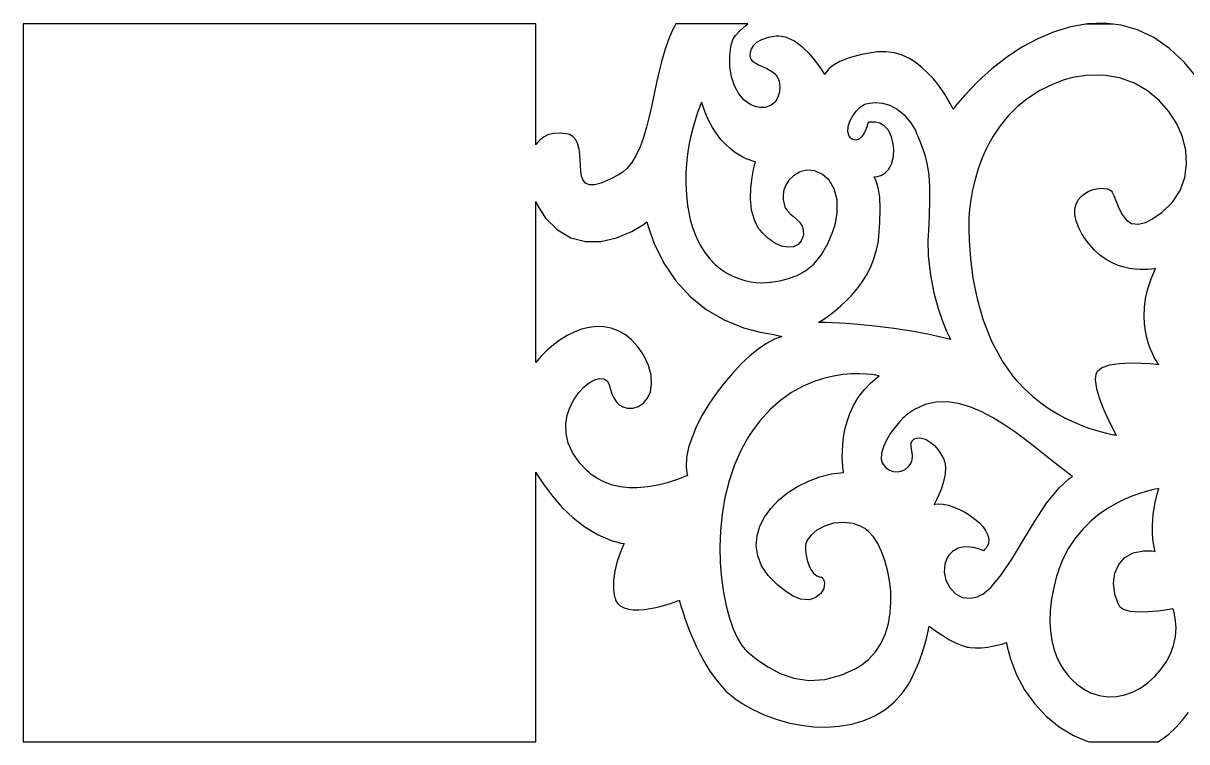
# Model space of a CAD drawing. Extents: x 0 to 750, y 0 to 1216.
# Drawn here: x 0 to 425.6, y 952.9 to 1215.7 of the extents above; entities that cross this region are included whole.
import ezdxf

# ---------------------------------------------------------------- set-up
doc = ezdxf.new("R2010")
doc.units = 0
doc.layers.get('0').update_dxf_attribs({"linetype": 'CONTINUOUS'})

msp = doc.modelspace()

# ---------------------------------------------------------------- linework, layer by layer
at = {"color": 250}
for p, q in [((0.55673, 1215.44), (0.01929, 1215.44)), ((0.01929, 1215.44), (0.01929, 1215.44)), ((0.01929, 1215.44), (0.01929, 1215.44)), ((0.01929, 1215.44), (0.01929, 1214.69)), ((0.01929, 1214.69), (0.01929, 1212.5)), ((2.12494, 1215.44), (0.55673, 1215.44)), ((4.65363, 1215.44), (2.12494, 1215.44)), ((8.0753, 1215.44), (4.65363, 1215.44)), ((12.321, 1215.44), (8.0753, 1215.44)), ((17.322, 1215.44), (12.321, 1215.44)), ((23.0091, 1215.44), (17.322, 1215.44)), ((29.315, 1215.44), (23.0091, 1215.44)), ((36.1707, 1215.44), (29.315, 1215.44)), ((43.506, 1215.44), (36.1707, 1215.44)), ((51.2533, 1215.44), (43.506, 1215.44)), ((59.3453, 1215.44), (51.2533, 1215.44)), ((67.7101, 1215.44), (59.3453, 1215.44)), ((76.2825, 1215.44), (67.7101, 1215.44)), ((84.9905, 1215.44), (76.2825, 1215.44)), ((93.7687, 1215.44), (84.9905, 1215.44)), ((102.547, 1215.44), (93.7687, 1215.44)), ((111.254, 1215.44), (102.547, 1215.44)), ((119.827, 1215.44), (111.254, 1215.44)), ((128.192, 1215.44), (119.827, 1215.44)), ((136.284, 1215.44), (128.192, 1215.44)), ((144.031, 1215.44), (136.284, 1215.44)), ((151.366, 1215.44), (144.031, 1215.44)), ((158.222, 1215.44), (151.366, 1215.44)), ((164.528, 1215.44), (158.222, 1215.44)), ((170.215, 1215.44), (164.528, 1215.44)), ((175.216, 1215.44), (170.215, 1215.44)), ((179.462, 1215.44), (175.216, 1215.44)), ((182.884, 1215.44), (179.462, 1215.44)), ((185.412, 1215.44), (182.884, 1215.44)), ((186.98, 1215.44), (185.412, 1215.44)), ((187.519, 1215.44), (186.98, 1215.44)), ((187.519, 1214.95), (187.519, 1215.44)), ((187.519, 1215.44), (187.519, 1215.44)), ((187.519, 1215.44), (187.519, 1215.44)), ((187.519, 1213.54), (187.519, 1214.95)), ((187.519, 1211.37), (187.519, 1213.54)), ((238.338, 1214.77), (237.22, 1212.64)), ((238.771, 1215.44), (238.338, 1214.77)), ((239.9, 1215.44), (238.771, 1215.44)), ((238.771, 1215.44), (238.771, 1215.44)), ((242.877, 1215.44), (239.9, 1215.44)), ((247.084, 1215.44), (242.877, 1215.44)), ((251.908, 1215.44), (247.084, 1215.44)), ((256.731, 1215.44), (251.908, 1215.44)), ((260.938, 1215.44), (256.731, 1215.44)), ((260.578, 1211.27), (262.307, 1213.08)), ((263.915, 1215.44), (260.938, 1215.44)), ((262.307, 1213.08), (264.348, 1214.87)), ((265.045, 1215.44), (263.915, 1215.44)), ((264.348, 1214.87), (265.045, 1215.44)), ((265.045, 1215.44), (265.045, 1215.44)), ((383.166, 1214.44), (377.077, 1212.61)), ((389.315, 1215.5), (383.166, 1214.44)), ((388.86, 1215.44), (388.86, 1215.44)), ((388.86, 1215.44), (389.28, 1215.44)), ((389.28, 1215.44), (390.387, 1215.44)), ((395.478, 1215.7), (389.315, 1215.5)), ((390.387, 1215.44), (391.954, 1215.44)), ((391.954, 1215.44), (393.746, 1215.44)), ((393.746, 1215.44), (395.541, 1215.44)), ((401.599, 1214.97), (395.478, 1215.7)), ((395.541, 1215.44), (397.108, 1215.44)), ((397.108, 1215.44), (398.216, 1215.44)), ((398.216, 1215.44), (398.635, 1215.44)), ((398.635, 1215.44), (398.635, 1215.44)), ((407.642, 1213.25), (401.599, 1214.97)), ((413.551, 1210.44), (407.642, 1213.25)), ((0.01929, 1212.5), (0.01929, 1208.96)), ((0.01929, 1208.96), (0.01929, 1204.16)), ((187.519, 1208.54), (187.519, 1211.37)), ((235.861, 1209.45), (234.662, 1205.92)), ((237.22, 1212.64), (235.861, 1209.45)), ((259.165, 1208.57), (259.589, 1209.74)), ((259.589, 1209.74), (260.578, 1211.27)), ((270.061, 1209.65), (268.27, 1208.63)), ((272.457, 1210.44), (270.061, 1209.65)), ((274.749, 1210.87), (272.457, 1210.44)), ((275.521, 1210.94), (274.749, 1210.87)), ((276.349, 1211.02), (275.521, 1210.94)), ((278.9, 1210.59), (276.349, 1211.02)), ((282.138, 1209.12), (278.9, 1210.59)), ((285.14, 1206.88), (282.138, 1209.12)), ((371.094, 1210.07), (365.266, 1206.91)), ((377.077, 1212.61), (371.094, 1210.07)), ((419.276, 1206.49), (413.551, 1210.44)), ((187.519, 1205.2), (187.519, 1208.54)), ((187.519, 1201.47), (187.519, 1205.2)), ((234.662, 1205.92), (233.59, 1202.13)), ((258.484, 1203.95), (258.858, 1207.13)), ((258.858, 1207.13), (259.079, 1208.17)), ((259.079, 1208.17), (259.165, 1208.57)), ((265.859, 1204.98), (265.829, 1203.81)), ((266.233, 1206.21), (265.859, 1204.98)), ((267.014, 1207.46), (266.233, 1206.21)), ((268.27, 1208.63), (267.014, 1207.46)), ((287.81, 1204.25), (285.14, 1206.88)), ((311.008, 1205.07), (306.645, 1204.32)), ((312.471, 1205.23), (311.008, 1205.07)), ((313.259, 1205.31), (312.471, 1205.23)), ((315.652, 1205.31), (313.259, 1205.31)), ((318.66, 1204.87), (315.652, 1205.31)), ((321.492, 1204), (318.66, 1204.87)), ((365.266, 1206.91), (359.643, 1203.19)), ((424.776, 1201.31), (419.276, 1206.49)), ((0.01929, 1204.16), (0.01929, 1198.22)), ((187.519, 1197.48), (187.519, 1201.47)), ((233.59, 1202.13), (232.611, 1198.15)), ((258.499, 1199.92), (258.484, 1203.95)), ((265.829, 1203.81), (265.982, 1203.04)), ((265.982, 1203.04), (266.078, 1202.8)), ((266.078, 1202.8), (266.171, 1202.57)), ((266.171, 1202.57), (266.685, 1201.96)), ((266.685, 1201.96), (267.696, 1201.24)), ((267.696, 1201.24), (268.997, 1200.56)), ((268.997, 1200.56), (270.473, 1199.88)), ((290.052, 1201.58), (287.81, 1204.25)), ((291.772, 1199.23), (290.052, 1201.58)), ((296.335, 1200.35), (294.747, 1199.04)), ((298.739, 1201.76), (296.335, 1200.35)), ((302.121, 1203.12), (298.739, 1201.76)), ((306.645, 1204.32), (302.121, 1203.12)), ((324.144, 1202.76), (321.492, 1204)), ((326.607, 1201.21), (324.144, 1202.76)), ((328.881, 1199.43), (326.607, 1201.21)), ((359.643, 1203.19), (354.274, 1198.99)), ((428.801, 1196.53), (424.776, 1201.31)), ((0.01929, 1198.22), (0.01929, 1191.22)), ((187.519, 1193.36), (187.519, 1197.48)), ((232.611, 1198.15), (231.695, 1194.04)), ((259.078, 1196.17), (258.499, 1199.92)), ((260.178, 1192.8), (259.078, 1196.17)), ((270.473, 1199.88), (272.011, 1199.14)), ((272.011, 1199.14), (273.495, 1198.29)), ((273.495, 1198.29), (274.811, 1197.28)), ((274.811, 1197.28), (275.634, 1196.39)), ((275.634, 1196.39), (275.846, 1196.05)), ((275.846, 1196.05), (276.069, 1195.69)), ((292.874, 1197.55), (291.772, 1199.23)), ((293.263, 1196.91), (292.874, 1197.55)), ((293.373, 1197.19), (293.263, 1196.91)), ((293.263, 1196.91), (293.263, 1196.91)), ((293.263, 1196.91), (293.263, 1196.91)), ((293.814, 1197.95), (293.373, 1197.19)), ((294.747, 1199.04), (293.814, 1197.95)), ((330.961, 1197.49), (328.881, 1199.43)), ((332.84, 1195.46), (330.961, 1197.49)), ((354.274, 1198.99), (349.2, 1194.39)), ((388.828, 1196.66), (383.773, 1195.82)), ((395.146, 1196.74), (388.828, 1196.66)), ((401.034, 1195.73), (395.146, 1196.74)), ((187.519, 1189.24), (187.519, 1193.36)), ((231.695, 1194.04), (230.808, 1189.87)), ((261.749, 1189.9), (260.178, 1192.8)), ((276.069, 1195.69), (276.513, 1194.47)), ((276.513, 1194.47), (276.789, 1192.58)), ((276.789, 1192.58), (276.649, 1190.58)), ((334.514, 1193.41), (332.84, 1195.46)), ((335.981, 1191.4), (334.514, 1193.41)), ((349.2, 1194.39), (344.475, 1189.45)), ((376.745, 1193.48), (371.891, 1191.13)), ((380.774, 1194.96), (376.745, 1193.48)), ((382.143, 1195.35), (380.774, 1194.96)), ((383.773, 1195.82), (382.143, 1195.35)), ((406.439, 1193.77), (401.034, 1195.73)), ((411.293, 1190.97), (406.439, 1193.77)), ((0.01929, 1191.22), (0.01929, 1183.26)), ((187.519, 1185.25), (187.519, 1189.24)), ((230.808, 1189.87), (229.916, 1185.71)), ((263.748, 1187.56), (261.749, 1189.9)), ((266.128, 1185.89), (263.748, 1187.56)), ((276.069, 1188.62), (275.023, 1186.9)), ((276.649, 1190.58), (276.069, 1188.62)), ((337.235, 1189.51), (335.981, 1191.4)), ((338.27, 1187.81), (337.235, 1189.51)), ((339.083, 1186.37), (338.27, 1187.81)), ((344.475, 1189.45), (341.182, 1185.6)), ((367.549, 1188.37), (363.696, 1185.26)), ((371.891, 1191.13), (367.549, 1188.37)), ((415.54, 1187.48), (411.293, 1190.97)), ((419.118, 1183.43), (415.54, 1187.48)), ((0.01929, 1183.26), (0.01929, 1174.43)), ((187.519, 1181.52), (187.519, 1185.25)), ((229.916, 1185.71), (228.989, 1181.62)), ((246.798, 1183.39), (246.169, 1181.54)), ((247.348, 1184.87), (246.798, 1183.39)), ((247.782, 1185.96), (247.348, 1184.87)), ((248.069, 1186.64), (247.782, 1185.96)), ((248.172, 1186.86), (248.069, 1186.64)), ((248.172, 1186.86), (248.172, 1186.86)), ((248.434, 1185.99), (248.172, 1186.86)), ((249.359, 1183.39), (248.434, 1185.99)), ((250.701, 1180.31), (249.359, 1183.39)), ((268.147, 1185.09), (266.128, 1185.89)), ((268.846, 1184.96), (268.147, 1185.09)), ((269.475, 1184.85), (268.846, 1184.96)), ((271.436, 1184.89), (269.475, 1184.85)), ((273.487, 1185.6), (271.436, 1184.89)), ((275.023, 1186.9), (273.487, 1185.6)), ((303.419, 1181.83), (304.704, 1183.61)), ((304.704, 1183.61), (306.179, 1185.05)), ((306.179, 1185.05), (307.332, 1185.83)), ((307.332, 1185.83), (307.752, 1186)), ((307.752, 1186), (308.187, 1186.18)), ((308.187, 1186.18), (309.578, 1186.52)), ((309.578, 1186.52), (311.803, 1186.71)), ((311.803, 1186.71), (314.307, 1186.48)), ((314.307, 1186.48), (316.968, 1185.72)), ((316.968, 1185.72), (319.669, 1184.33)), ((319.669, 1184.33), (322.287, 1182.22)), ((339.67, 1185.25), (339.083, 1186.37)), ((340.026, 1184.53), (339.67, 1185.25)), ((340.145, 1184.27), (340.026, 1184.53)), ((341.182, 1185.6), (340.145, 1184.27)), ((340.145, 1184.27), (340.145, 1184.27)), ((363.696, 1185.26), (360.306, 1181.86)), ((421.968, 1178.94), (419.118, 1183.43)), ((187.519, 1178.18), (187.519, 1181.52)), ((228.989, 1181.62), (227.99, 1177.69)), ((245.493, 1179.35), (244.807, 1176.86)), ((246.169, 1181.54), (245.493, 1179.35)), ((252.166, 1177.58), (250.701, 1180.31)), ((301.803, 1177.89), (302.42, 1179.87)), ((302.42, 1179.87), (303.419, 1181.83)), ((308.962, 1179.06), (308.688, 1178.15)), ((309.054, 1179.42), (308.962, 1179.06)), ((309.412, 1179.49), (309.054, 1179.42)), ((309.054, 1179.42), (309.054, 1179.42)), ((309.054, 1179.42), (309.054, 1179.42)), ((310.366, 1179.59), (309.412, 1179.49)), ((311.731, 1179.54), (310.366, 1179.59)), ((313.326, 1179.16), (311.731, 1179.54)), ((314.967, 1178.25), (313.326, 1179.16)), ((322.287, 1182.22), (324.703, 1179.29)), ((324.703, 1179.29), (326.361, 1176.44)), ((360.306, 1181.86), (357.35, 1178.22)), ((424.028, 1174.15), (421.968, 1178.94)), ((187.519, 1175.35), (187.519, 1178.18)), ((187.519, 1173.17), (187.519, 1175.35)), ((191.95, 1174.87), (190.315, 1174.03)), ((193.988, 1175.44), (191.95, 1174.87)), ((196.445, 1175.57), (193.988, 1175.44)), ((198.633, 1175.28), (196.445, 1175.57)), ((199.337, 1175.09), (198.633, 1175.28)), ((199.771, 1174.97), (199.337, 1175.09)), ((200.991, 1174.31), (199.771, 1174.97)), ((227.99, 1177.69), (226.89, 1173.96)), ((244.807, 1176.86), (244.143, 1174.09)), ((253.722, 1175.2), (252.166, 1177.58)), ((255.337, 1173.13), (253.722, 1175.2)), ((301.662, 1176.03), (301.803, 1177.89)), ((302.093, 1174.47), (301.662, 1176.03)), ((307.588, 1175.54), (306.764, 1174.28)), ((308.229, 1176.91), (307.588, 1175.54)), ((308.688, 1178.15), (308.229, 1176.91)), ((316.469, 1176.64), (314.967, 1178.25)), ((317.653, 1174.15), (316.469, 1176.64)), ((326.361, 1176.44), (326.797, 1175.43)), ((326.797, 1175.43), (327.237, 1174.42)), ((357.35, 1178.22), (354.806, 1174.4)), ((0.01929, 1174.43), (0.01929, 1164.83)), ((187.519, 1171.77), (187.519, 1173.17)), ((187.519, 1171.28), (187.519, 1171.77)), ((187.686, 1171.53), (187.519, 1171.28)), ((187.519, 1171.28), (187.519, 1171.28)), ((187.519, 1171.28), (187.519, 1171.28)), ((188.197, 1172.19), (187.686, 1171.53)), ((189.069, 1173.07), (188.197, 1172.19)), ((190.315, 1174.03), (189.069, 1173.07)), ((202.151, 1173.08), (200.991, 1174.31)), ((202.909, 1171.51), (202.151, 1173.08)), ((203.358, 1169.67), (202.909, 1171.51)), ((225.654, 1170.51), (224.251, 1167.42)), ((226.89, 1173.96), (225.654, 1170.51)), ((243.537, 1171.06), (243.021, 1167.8)), ((244.143, 1174.09), (243.537, 1171.06)), ((256.979, 1171.36), (255.337, 1173.13)), ((258.618, 1169.86), (256.979, 1171.36)), ((302.865, 1173.54), (302.093, 1174.47)), ((303.193, 1173.35), (302.865, 1173.54)), ((303.492, 1173.18), (303.193, 1173.35)), ((304.566, 1172.97), (303.492, 1173.18)), ((305.756, 1173.35), (304.566, 1172.97)), ((306.764, 1174.28), (305.756, 1173.35)), ((318.252, 1171.48), (317.653, 1174.15)), ((318.332, 1170.58), (318.252, 1171.48)), ((318.412, 1169.67), (318.332, 1170.58)), ((327.237, 1174.42), (328.475, 1171.35)), ((328.475, 1171.35), (329.748, 1167.62)), ((352.638, 1170.47), (350.828, 1166.48)), ((354.806, 1174.4), (352.638, 1170.47)), ((425.238, 1169.19), (424.028, 1174.15)), ((203.594, 1167.66), (203.358, 1169.67)), ((203.707, 1165.58), (203.594, 1167.66)), ((224.251, 1167.42), (222.648, 1164.73)), ((243.021, 1167.8), (242.632, 1164.34)), ((260.218, 1168.61), (258.618, 1169.86)), ((261.75, 1167.6), (260.218, 1168.61)), ((263.182, 1166.78), (261.75, 1167.6)), ((264.481, 1166.16), (263.182, 1166.78)), ((265.616, 1165.7), (264.481, 1166.16)), ((317.625, 1164.17), (318.305, 1166.92)), ((318.305, 1166.92), (318.412, 1169.67)), ((329.748, 1167.62), (330.655, 1163.98)), ((350.828, 1166.48), (349.345, 1162.49)), ((425.538, 1164.19), (425.238, 1169.19)), ((0.01929, 1164.83), (0.01929, 1154.56)), ((203.794, 1163.51), (203.707, 1165.58)), ((203.944, 1161.56), (203.794, 1163.51)), ((220.811, 1162.53), (219.276, 1161.22)), ((222.648, 1164.73), (220.811, 1162.53)), ((242.632, 1164.34), (242.404, 1160.7)), ((266.554, 1165.38), (265.616, 1165.7)), ((267.264, 1165.18), (266.554, 1165.38)), ((266.59, 1159.28), (267.164, 1162.28)), ((267.164, 1162.28), (267.659, 1164.3)), ((267.713, 1165.07), (267.264, 1165.18)), ((267.659, 1164.3), (267.87, 1165.04)), ((267.87, 1165.04), (267.713, 1165.07)), ((267.87, 1165.04), (267.87, 1165.04)), ((267.87, 1165.04), (267.87, 1165.04)), ((286.699, 1161.95), (284.606, 1161.53)), ((289.559, 1161.69), (286.699, 1161.95)), ((315.117, 1160.88), (316.495, 1162.2)), ((316.495, 1162.2), (317.625, 1164.17)), ((330.655, 1163.98), (331.232, 1160.19)), ((349.345, 1162.49), (348.164, 1158.56)), ((424.871, 1159.29), (425.538, 1164.19)), ((204.254, 1159.8), (203.944, 1161.56)), ((204.816, 1158.34), (204.254, 1159.8)), ((205.723, 1157.26), (204.816, 1158.34)), ((214.673, 1158.65), (211.45, 1157.26)), ((217.72, 1160.29), (214.673, 1158.65)), ((218.708, 1160.88), (217.72, 1160.29)), ((219.276, 1161.22), (218.708, 1160.88)), ((242.404, 1160.7), (242.369, 1156.92)), ((266.139, 1155.6), (266.59, 1159.28)), ((280.079, 1158.27), (278.945, 1156.54)), ((281.737, 1159.86), (280.079, 1158.27)), ((283.395, 1160.94), (281.737, 1159.86)), ((283.985, 1161.23), (283.395, 1160.94)), ((284.606, 1161.53), (283.985, 1161.23)), ((292.328, 1160.44), (289.559, 1161.69)), ((294.768, 1158.26), (292.328, 1160.44)), ((296.645, 1155.16), (294.768, 1158.26)), ((311.171, 1159.5), (311.518, 1159.52)), ((311.333, 1159.28), (311.171, 1159.5)), ((311.171, 1159.5), (311.171, 1159.5)), ((311.171, 1159.5), (311.171, 1159.5)), ((311.745, 1158.55), (311.333, 1159.28)), ((311.518, 1159.52), (312.426, 1159.67)), ((312.286, 1157.17), (311.745, 1158.55)), ((312.426, 1159.67), (313.694, 1160.08)), ((313.694, 1160.08), (315.117, 1160.88)), ((331.232, 1160.19), (331.521, 1155.97)), ((348.164, 1158.56), (347.258, 1154.75)), ((423.171, 1154.6), (424.871, 1159.29)), ((0.01929, 1154.56), (0.01929, 1143.72)), ((207.07, 1156.66), (205.723, 1157.26)), ((208.948, 1156.63), (207.07, 1156.66)), ((211.45, 1157.26), (208.948, 1156.63)), ((242.369, 1156.92), (242.564, 1153.01)), ((266.017, 1151.52), (266.139, 1155.6)), ((278.267, 1154.73), (277.977, 1152.93)), ((278.945, 1156.54), (278.267, 1154.73)), ((297.72, 1151.17), (296.645, 1155.16)), ((312.838, 1155.04), (312.286, 1157.17)), ((313.285, 1152), (312.838, 1155.04)), ((331.521, 1155.97), (331.559, 1151.07)), ((347.258, 1154.75), (346.599, 1151.11)), ((386.934, 1152.33), (388.186, 1153.37)), ((388.186, 1153.37), (389.587, 1154.18)), ((389.587, 1154.18), (391.065, 1154.77)), ((391.065, 1154.77), (392.568, 1155.15)), ((392.568, 1155.15), (394.021, 1155.34)), ((394.021, 1155.34), (395.362, 1155.33)), ((395.362, 1155.33), (396.533, 1155.16)), ((396.533, 1155.16), (397.468, 1154.81)), ((397.468, 1154.81), (397.976, 1154.45)), ((397.976, 1154.45), (398.096, 1154.3)), ((398.096, 1154.3), (398.367, 1153.95)), ((398.367, 1153.95), (398.963, 1152.73)), ((420.377, 1150.28), (423.171, 1154.6)), ((187.519, 1149.83), (187.519, 1150.49)), ((187.519, 1150.49), (187.519, 1150.49)), ((187.519, 1150.49), (188.247, 1148.91)), ((187.519, 1147.96), (187.519, 1149.83)), ((242.564, 1153.01), (243.021, 1149.01)), ((266.426, 1147.35), (266.017, 1151.52)), ((277.977, 1152.93), (278.01, 1151.19)), ((278.01, 1151.19), (278.298, 1149.6)), ((278.298, 1149.6), (278.628, 1148.57)), ((297.755, 1146.31), (297.72, 1151.17)), ((313.505, 1147.95), (313.285, 1152)), ((331.559, 1151.07), (331.381, 1145.23)), ((346.599, 1151.11), (346.16, 1147.7)), ((384.704, 1147.79), (385.131, 1149.56)), ((385.131, 1149.56), (385.897, 1151.07)), ((385.897, 1151.07), (386.934, 1152.33)), ((398.963, 1152.73), (399.814, 1150.57)), ((399.814, 1150.57), (400.766, 1148.14)), ((416.437, 1146.44), (420.377, 1150.28)), ((187.519, 1145.05), (187.519, 1147.96)), ((187.519, 1141.29), (187.519, 1145.05)), ((188.247, 1148.91), (191.106, 1144.47)), ((243.021, 1149.01), (243.552, 1145.95)), ((243.552, 1145.95), (243.778, 1144.94)), ((243.778, 1144.94), (243.996, 1143.97)), ((267.572, 1143.39), (266.426, 1147.35)), ((278.628, 1148.57), (278.776, 1148.24)), ((278.776, 1148.24), (278.914, 1147.93)), ((278.914, 1147.93), (279.516, 1147.08)), ((279.516, 1147.08), (280.548, 1146.03)), ((280.548, 1146.03), (281.737, 1145.02)), ((281.737, 1145.02), (282.947, 1143.97)), ((296.96, 1142), (297.755, 1146.31)), ((313.382, 1142.75), (313.505, 1147.95)), ((331.381, 1145.23), (331.126, 1139.95)), ((346.16, 1147.7), (345.918, 1144.59)), ((384.683, 1145.77), (384.704, 1147.79)), ((385.127, 1143.47), (384.683, 1145.77)), ((400.766, 1148.14), (401.941, 1145.77)), ((401.941, 1145.77), (403.461, 1143.77)), ((412.637, 1143.89), (416.437, 1146.44)), ((0.01929, 1143.72), (0.01929, 1132.39)), ((187.519, 1136.83), (187.519, 1141.29)), ((191.106, 1144.47), (195.431, 1140.1)), ((222.668, 1139.57), (226.853, 1142.08)), ((226.853, 1142.08), (228.151, 1143.04)), ((228.151, 1143.04), (228.676, 1141.03)), ((228.676, 1141.03), (230.793, 1135.13)), ((243.996, 1143.97), (244.825, 1141.07)), ((244.825, 1141.07), (246.119, 1137.6)), ((269.016, 1140.69), (267.572, 1143.39)), ((269.66, 1139.92), (269.016, 1140.69)), ((282.947, 1143.97), (284.041, 1142.82)), ((284.041, 1142.82), (284.887, 1141.49)), ((284.887, 1141.49), (285.347, 1139.91)), ((296.073, 1139.22), (296.519, 1140.62)), ((296.519, 1140.62), (296.96, 1142)), ((312.99, 1137.9), (313.382, 1142.75)), ((345.918, 1144.59), (345.844, 1142.52)), ((345.844, 1142.52), (345.844, 1141.83)), ((345.844, 1141.83), (345.844, 1140.41)), ((386.105, 1140.89), (385.127, 1143.47)), ((387.244, 1138.71), (386.105, 1140.89)), ((403.461, 1143.77), (405.444, 1142.46)), ((405.444, 1142.46), (408.012, 1142.17)), ((408.012, 1142.17), (410.52, 1142.84)), ((410.52, 1142.84), (411.282, 1143.21)), ((411.282, 1143.21), (412.637, 1143.89)), ((187.519, 1131.85), (187.519, 1136.83)), ((195.431, 1140.1), (200.337, 1137.28)), ((200.337, 1137.28), (205.668, 1135.92)), ((211.271, 1135.91), (216.989, 1137.17)), ((216.989, 1137.17), (222.668, 1139.57)), ((246.119, 1137.6), (247.628, 1134.53)), ((270.265, 1139.2), (269.66, 1139.92)), ((272.3, 1137.22), (270.265, 1139.2)), ((274.917, 1135.33), (272.3, 1137.22)), ((285.203, 1137.54), (284.621, 1136.17)), ((285.287, 1138.02), (285.203, 1137.54)), ((285.368, 1138.48), (285.287, 1138.02)), ((285.347, 1139.91), (285.368, 1138.48)), ((294.378, 1135.15), (296.073, 1139.22)), ((312.798, 1136.28), (312.99, 1137.9)), ((331.03, 1138.19), (330.925, 1136.31)), ((331.126, 1139.95), (331.03, 1138.19)), ((345.844, 1140.41), (345.977, 1136.17)), ((387.678, 1138.02), (387.244, 1138.71)), ((388.13, 1137.3), (387.678, 1138.02)), ((389.64, 1135.23), (388.13, 1137.3)), ((0.01929, 1132.39), (0.01929, 1120.68)), ((205.668, 1135.92), (211.271, 1135.91)), ((230.793, 1135.13), (234.359, 1127.92)), ((247.628, 1134.53), (249.324, 1131.83)), ((277.423, 1134.2), (274.917, 1135.33)), ((279.732, 1133.77), (277.423, 1134.2)), ((281.759, 1133.99), (279.732, 1133.77)), ((283.417, 1134.8), (281.759, 1133.99)), ((284.621, 1136.17), (283.417, 1134.8)), ((291.903, 1130.86), (294.378, 1135.15)), ((311.205, 1129.52), (312.177, 1132.81)), ((312.177, 1132.81), (312.693, 1135.41)), ((312.693, 1135.41), (312.798, 1136.28)), ((330.925, 1136.31), (331.052, 1130.64)), ((345.977, 1136.17), (346.458, 1129.64)), ((391.717, 1132.88), (389.64, 1135.23)), ((393.876, 1130.93), (391.717, 1132.88)), ((187.519, 1126.53), (187.519, 1131.85)), ((234.359, 1127.92), (238.773, 1121.47)), ((249.324, 1131.83), (251.178, 1129.49)), ((251.178, 1129.49), (253.159, 1127.47)), ((289.156, 1127.58), (291.903, 1130.86)), ((309.939, 1126.44), (311.205, 1129.52)), ((331.052, 1130.64), (331.819, 1123.54)), ((346.458, 1129.64), (347.405, 1122.46)), ((396.081, 1129.35), (393.876, 1130.93)), ((398.304, 1128.11), (396.081, 1129.35)), ((400.509, 1127.16), (398.304, 1128.11)), ((187.519, 1121.04), (187.519, 1126.53)), ((253.159, 1127.47), (255.24, 1125.77)), ((255.24, 1125.77), (257.39, 1124.35)), ((257.39, 1124.35), (259.58, 1123.21)), ((283.103, 1123.47), (286.202, 1125.18)), ((286.202, 1125.18), (289.156, 1127.58)), ((306.728, 1120.89), (308.427, 1123.56)), ((308.427, 1123.56), (309.939, 1126.44)), ((402.661, 1126.47), (400.509, 1127.16)), ((404.731, 1126), (402.661, 1126.47)), ((406.679, 1125.72), (404.731, 1126)), ((408.478, 1125.6), (406.679, 1125.72)), ((410.09, 1125.59), (408.478, 1125.6)), ((411.484, 1125.67), (410.09, 1125.59)), ((412.627, 1125.79), (411.484, 1125.67)), ((412.559, 1122.24), (413.759, 1125.13)), ((413.487, 1125.92), (412.627, 1125.79)), ((414.024, 1126.02), (413.487, 1125.92)), ((413.759, 1125.13), (414.211, 1126.06)), ((414.211, 1126.06), (414.024, 1126.02)), ((414.211, 1126.06), (414.211, 1126.06)), ((0.01929, 1120.68), (0.01929, 1108.67)), ((187.519, 1115.55), (187.519, 1121.04)), ((238.773, 1121.47), (243.962, 1115.83)), ((259.58, 1123.21), (261.781, 1122.32)), ((261.781, 1122.32), (263.962, 1121.65)), ((263.962, 1121.65), (266.096, 1121.19)), ((266.096, 1121.19), (268.152, 1120.93)), ((268.152, 1120.93), (270.103, 1120.82)), ((270.103, 1120.82), (271.917, 1120.87)), ((271.917, 1120.87), (273.156, 1120.98)), ((273.156, 1120.98), (273.567, 1121.04)), ((273.567, 1121.04), (274.358, 1121.16)), ((274.358, 1121.16), (276.722, 1121.56)), ((276.722, 1121.56), (279.922, 1122.32)), ((279.922, 1122.32), (283.103, 1123.47)), ((304.894, 1118.43), (306.728, 1120.89)), ((331.819, 1123.54), (333.103, 1117.07)), ((347.405, 1122.46), (348.936, 1114.87)), ((411.364, 1118.58), (412.559, 1122.24)), ((187.519, 1110.23), (187.519, 1115.55)), ((243.962, 1115.83), (249.849, 1111.06)), ((301.037, 1114.15), (302.978, 1116.18)), ((302.978, 1116.18), (304.894, 1118.43)), ((333.103, 1117.07), (334.67, 1111.41)), ((410.132, 1111.8), (410.57, 1115.1)), ((410.57, 1115.1), (411.364, 1118.58)), ((249.849, 1111.06), (256.362, 1107.21)), ((297.285, 1110.77), (299.121, 1112.35)), ((299.121, 1112.35), (301.037, 1114.15)), ((334.67, 1111.41), (336.292, 1106.7)), ((348.936, 1114.87), (351.167, 1107.11)), ((410.002, 1108.7), (410.132, 1111.8)), ((0.01929, 1108.67), (0.01929, 1096.48)), ((187.519, 1105.25), (187.519, 1110.23)), ((256.362, 1107.21), (263.424, 1104.34)), ((291.204, 1106.45), (291.828, 1106.82)), ((291.828, 1106.82), (292.803, 1107.45)), ((292.803, 1107.45), (294.072, 1108.32)), ((294.072, 1108.32), (295.585, 1109.43)), ((295.585, 1109.43), (297.285, 1110.77)), ((336.292, 1106.7), (337.735, 1103.14)), ((351.167, 1107.11), (354.221, 1099.42)), ((410.136, 1105.8), (410.002, 1108.7)), ((187.519, 1100.79), (187.519, 1105.25)), ((201.56, 1102.78), (198.925, 1101.49)), ((204.254, 1103.79), (201.56, 1102.78)), ((206.98, 1104.46), (204.254, 1103.79)), ((209.711, 1104.77), (206.98, 1104.46)), ((212.423, 1104.7), (209.711, 1104.77)), ((215.091, 1104.2), (212.423, 1104.7)), ((217.687, 1103.26), (215.091, 1104.2)), ((220.186, 1101.83), (217.687, 1103.26)), ((263.424, 1104.34), (269.054, 1102.83)), ((269.054, 1102.83), (270.962, 1102.5)), ((270.962, 1102.5), (271.87, 1102.35)), ((271.87, 1102.35), (274.589, 1101.85)), ((290.985, 1106.31), (291.204, 1106.45)), ((290.985, 1106.31), (290.985, 1106.31)), ((293.525, 1106.25), (290.985, 1106.31)), ((301.14, 1105.85), (293.525, 1106.25)), ((310.393, 1105.05), (301.14, 1105.85)), ((318.605, 1104.04), (310.393, 1105.05)), ((325.637, 1102.94), (318.605, 1104.04)), ((331.348, 1101.87), (325.637, 1102.94)), ((337.735, 1103.14), (338.771, 1100.87)), ((410.485, 1103.13), (410.136, 1105.8)), ((410.997, 1100.69), (410.485, 1103.13)), ((187.519, 1097.03), (187.519, 1100.79)), ((193.931, 1098.12), (191.625, 1096.11)), ((196.373, 1099.92), (193.931, 1098.12)), ((198.925, 1101.49), (196.373, 1099.92)), ((222.563, 1099.89), (220.186, 1101.83)), ((224.791, 1097.41), (222.563, 1099.89)), ((271.866, 1098.6), (268.817, 1096.5)), ((274.771, 1100.16), (271.866, 1098.6)), ((274.589, 1101.85), (276.537, 1101.42)), ((276.78, 1100.95), (274.771, 1100.16)), ((276.537, 1101.42), (277.325, 1101.19)), ((277.473, 1101.12), (276.78, 1100.95)), ((277.325, 1101.19), (277.473, 1101.12)), ((277.473, 1101.12), (277.473, 1101.12)), ((335.599, 1100.96), (331.348, 1101.87)), ((338.252, 1100.32), (335.599, 1100.96)), ((339.168, 1100.08), (338.252, 1100.32)), ((338.771, 1100.87), (339.168, 1100.08)), ((339.168, 1100.08), (339.168, 1100.08)), ((339.168, 1100.08), (339.168, 1100.08)), ((354.221, 1099.42), (358.211, 1092.03)), ((411.628, 1098.49), (410.997, 1100.69)), ((412.33, 1096.55), (411.628, 1098.49)), ((0.01929, 1096.48), (0.01929, 1084.19)), ((187.519, 1094.12), (187.519, 1097.03)), ((187.519, 1092.25), (187.519, 1094.12)), ((189.478, 1093.92), (187.985, 1092.19)), ((191.625, 1096.11), (189.478, 1093.92)), ((226.383, 1095.16), (224.791, 1097.41)), ((226.847, 1094.36), (226.383, 1095.16)), ((227.383, 1093.45), (226.847, 1094.36)), ((265.683, 1093.94), (262.523, 1090.97)), ((268.817, 1096.5), (265.683, 1093.94)), ((413.053, 1094.87), (412.33, 1096.55)), ((413.752, 1093.47), (413.053, 1094.87)), ((187.519, 1091.59), (187.519, 1092.25)), ((187.985, 1092.19), (187.519, 1091.59)), ((187.519, 1091.59), (187.519, 1091.59)), ((228.695, 1090.52), (227.383, 1093.45)), ((229.669, 1086.97), (228.695, 1090.52)), ((262.523, 1090.97), (259.395, 1087.66)), ((358.211, 1092.03), (361.872, 1086.78)), ((392.966, 1088.47), (394.444, 1089.67)), ((394.444, 1089.67), (397.358, 1090.75)), ((397.358, 1090.75), (401.027, 1091.32)), ((401.027, 1091.32), (405.014, 1091.51)), ((405.014, 1091.51), (408.88, 1091.43)), ((408.88, 1091.43), (412.182, 1091.22)), ((412.182, 1091.22), (414.486, 1091)), ((414.383, 1092.36), (413.752, 1093.47)), ((414.888, 1091.56), (414.383, 1092.36)), ((414.486, 1091), (415.354, 1090.9)), ((415.227, 1091.07), (414.888, 1091.56)), ((415.354, 1090.9), (415.227, 1091.07)), ((415.354, 1090.9), (415.354, 1090.9)), ((415.354, 1090.9), (415.354, 1090.9)), ((207.053, 1084.2), (208.993, 1085.27)), ((208.993, 1085.27), (210.794, 1085.78)), ((210.794, 1085.78), (212.353, 1085.69)), ((212.353, 1085.69), (213.561, 1084.93)), ((229.875, 1083.77), (229.669, 1086.97)), ((259.395, 1087.66), (256.36, 1084.08)), ((292.756, 1085.83), (288.936, 1084.58)), ((296.417, 1086.68), (292.756, 1085.83)), ((299.864, 1087.19), (296.417, 1086.68)), ((303.036, 1087.44), (299.864, 1087.19)), ((305.879, 1087.49), (303.036, 1087.44)), ((308.333, 1087.38), (305.879, 1087.49)), ((310.342, 1087.19), (308.333, 1087.38)), ((310.11, 1084.26), (312.335, 1086.17)), ((311.848, 1086.98), (310.342, 1087.19)), ((312.794, 1086.81), (311.848, 1086.98)), ((312.335, 1086.17), (313.123, 1086.74)), ((313.123, 1086.74), (312.794, 1086.81)), ((313.123, 1086.74), (313.123, 1086.74)), ((361.872, 1086.78), (363.259, 1085.18)), ((392.282, 1085.38), (392.458, 1087.38)), ((392.744, 1082.04), (392.282, 1085.38)), ((392.458, 1087.38), (392.723, 1087.95)), ((392.723, 1087.95), (392.966, 1088.47)), ((0.01929, 1084.19), (0.01929, 1071.9)), ((203.19, 1080.61), (205.084, 1082.63)), ((205.084, 1082.63), (207.053, 1084.2)), ((213.561, 1084.93), (214.211, 1083.84)), ((214.211, 1083.84), (214.314, 1083.45)), ((214.314, 1083.45), (214.422, 1083.04)), ((214.422, 1083.04), (214.771, 1081.81)), ((214.771, 1081.81), (215.319, 1080.2)), ((229.41, 1080.96), (229.875, 1083.77)), ((256.36, 1084.08), (253.478, 1080.29)), ((285.016, 1082.89), (281.052, 1080.67)), ((288.936, 1084.58), (285.016, 1082.89)), ((305.46, 1078.78), (307.567, 1081.59)), ((307.567, 1081.59), (310.11, 1084.26)), ((363.259, 1085.18), (363.947, 1084.39)), ((363.947, 1084.39), (366.141, 1082.1)), ((366.141, 1082.1), (369.133, 1079.34)), ((393.841, 1078.28), (392.744, 1082.04)), ((200.057, 1075.45), (201.479, 1078.2)), ((201.479, 1078.2), (203.19, 1080.61)), ((215.319, 1080.2), (215.998, 1078.68)), ((215.998, 1078.68), (216.856, 1077.32)), ((216.856, 1077.32), (217.936, 1076.2)), ((225.045, 1075.56), (226.893, 1076.8)), ((226.893, 1076.8), (228.382, 1078.62)), ((228.382, 1078.62), (229.41, 1080.96)), ((253.478, 1080.29), (250.804, 1076.36)), ((277.103, 1077.89), (273.225, 1074.46)), ((281.052, 1080.67), (277.103, 1077.89)), ((303.747, 1075.88), (305.46, 1078.78)), ((333.908, 1077.14), (329.907, 1076.24)), ((337.987, 1077.24), (333.908, 1077.14)), ((342.119, 1076.63), (337.987, 1077.24)), ((369.133, 1079.34), (372.198, 1076.9)), ((372.198, 1076.9), (375.299, 1074.74)), ((395.323, 1074.44), (393.841, 1078.28)), ((199.032, 1072.42), (200.057, 1075.45)), ((217.936, 1076.2), (219.28, 1075.39)), ((219.28, 1075.39), (220.934, 1074.95)), ((220.934, 1074.95), (222.446, 1074.9)), ((222.446, 1074.9), (222.94, 1074.96)), ((222.94, 1074.96), (223.477, 1075.03)), ((223.477, 1075.03), (225.045, 1075.56)), ((250.804, 1076.36), (248.401, 1072.36)), ((273.225, 1074.46), (269.477, 1070.33)), ((301.356, 1070), (302.393, 1072.93)), ((302.393, 1072.93), (303.747, 1075.88)), ((326.008, 1074.45), (323.107, 1072.45)), ((329.907, 1076.24), (326.008, 1074.45)), ((346.276, 1075.41), (342.119, 1076.63)), ((350.436, 1073.67), (346.276, 1075.41)), ((354.573, 1071.5), (350.436, 1073.67)), ((375.299, 1074.74), (378.389, 1072.85)), ((378.389, 1072.85), (381.427, 1071.21)), ((396.924, 1070.86), (395.323, 1074.44)), ((0.01929, 1071.9), (0.01929, 1059.71)), ((198.506, 1069.15), (199.032, 1072.42)), ((198.592, 1065.71), (198.506, 1069.15)), ((246.327, 1068.34), (244.642, 1064.38)), ((248.401, 1072.36), (246.327, 1068.34)), ((269.477, 1070.33), (266.74, 1066.7)), ((300.6, 1067.11), (301.356, 1070)), ((320.628, 1070.06), (318.934, 1068.04)), ((321.814, 1071.29), (320.628, 1070.06)), ((322.239, 1071.67), (321.814, 1071.29)), ((323.107, 1072.45), (322.239, 1071.67)), ((358.659, 1069), (354.573, 1071.5)), ((362.673, 1066.26), (358.659, 1069)), ((381.427, 1071.21), (384.373, 1069.82)), ((384.373, 1069.82), (387.184, 1068.64)), ((387.184, 1068.64), (389.819, 1067.67)), ((398.392, 1067.88), (396.924, 1070.86)), ((199.391, 1062.15), (198.592, 1065.71)), ((244.642, 1064.38), (243.403, 1060.53)), ((265.057, 1064.12), (262.768, 1059.98)), ((265.916, 1065.43), (265.057, 1064.12)), ((266.74, 1066.7), (265.916, 1065.43)), ((299.777, 1061.69), (300.087, 1064.33)), ((300.087, 1064.33), (300.6, 1067.11)), ((317.29, 1065.74), (315.829, 1063.29)), ((318.934, 1068.04), (317.29, 1065.74)), ((326.266, 1063.86), (327.253, 1064.09)), ((327.253, 1064.09), (328.694, 1063.99)), ((328.694, 1063.99), (330.235, 1063.45)), ((366.586, 1063.37), (362.673, 1066.26)), ((389.819, 1067.67), (392.239, 1066.88)), ((392.239, 1066.88), (394.398, 1066.26)), ((394.398, 1066.26), (396.258, 1065.79)), ((396.258, 1065.79), (397.778, 1065.46)), ((397.778, 1065.46), (398.918, 1065.24)), ((399.461, 1065.85), (398.392, 1067.88)), ((398.918, 1065.24), (399.627, 1065.13)), ((399.874, 1065.09), (399.461, 1065.85)), ((399.627, 1065.13), (399.874, 1065.09)), ((399.874, 1065.09), (399.874, 1065.09)), ((399.874, 1065.09), (399.874, 1065.09)), ((0.01929, 1059.71), (0.01929, 1047.71)), ((201.013, 1058.51), (199.391, 1062.15)), ((243.403, 1060.53), (242.671, 1056.87)), ((262.768, 1059.98), (260.204, 1054.27)), ((299.633, 1059.25), (299.777, 1061.69)), ((314.679, 1060.82), (313.975, 1058.44)), ((315.829, 1063.29), (314.679, 1060.82)), ((324.769, 1061.05), (324.772, 1062.08)), ((324.966, 1059.91), (324.769, 1061.05)), ((324.772, 1062.08), (325.126, 1062.97)), ((325.207, 1058.69), (324.966, 1059.91)), ((325.126, 1062.97), (325.742, 1063.57)), ((325.742, 1063.57), (325.983, 1063.7)), ((325.983, 1063.7), (326.266, 1063.86)), ((330.235, 1063.45), (331.803, 1062.51)), ((331.803, 1062.51), (333.324, 1061.23)), ((333.324, 1061.23), (334.727, 1059.64)), ((370.374, 1060.43), (366.586, 1063.37)), ((374.011, 1057.53), (370.374, 1060.43)), ((203.562, 1054.87), (201.013, 1058.51)), ((242.671, 1056.87), (242.504, 1053.46)), ((299.616, 1057.05), (299.633, 1059.25)), ((299.689, 1055.14), (299.616, 1057.05)), ((313.975, 1058.44), (313.846, 1056.3)), ((313.846, 1056.3), (314.185, 1054.91)), ((324.861, 1055.01), (325.217, 1056.05)), ((325.342, 1057.39), (325.207, 1058.69)), ((325.217, 1056.05), (325.342, 1057.39)), ((334.727, 1059.64), (335.94, 1057.79)), ((335.94, 1057.79), (336.695, 1056.26)), ((336.695, 1056.26), (336.89, 1055.73)), ((336.89, 1055.73), (337.093, 1055.19)), ((377.472, 1054.77), (374.011, 1057.53)), ((187.519, 1050.41), (187.519, 1051.52)), ((187.519, 1051.52), (187.519, 1051.52)), ((187.519, 1051.52), (188.171, 1050.39)), ((206.188, 1052.09), (203.562, 1054.87)), ((207.148, 1051.26), (206.188, 1052.09)), ((207.767, 1050.72), (207.148, 1051.26)), ((242.504, 1053.46), (242.759, 1051.12)), ((260.204, 1054.27), (258.182, 1048.35)), ((295.708, 1050.87), (298.999, 1051.34)), ((298.999, 1051.34), (300.101, 1051.4)), ((299.811, 1053.58), (299.689, 1055.14)), ((299.946, 1052.4), (299.811, 1053.58)), ((300.056, 1051.66), (299.946, 1052.4)), ((300.101, 1051.4), (300.056, 1051.66)), ((300.101, 1051.4), (300.101, 1051.4)), ((314.185, 1054.91), (314.426, 1054.52)), ((314.426, 1054.52), (314.653, 1054.16)), ((314.653, 1054.16), (315.527, 1053.19)), ((315.527, 1053.19), (316.829, 1052.28)), ((316.829, 1052.28), (318.257, 1051.79)), ((318.257, 1051.79), (319.737, 1051.69)), ((319.737, 1051.69), (321.193, 1051.94)), ((321.193, 1051.94), (322.552, 1052.55)), ((322.552, 1052.55), (323.74, 1053.47)), ((323.74, 1053.47), (324.488, 1054.36)), ((324.488, 1054.36), (324.681, 1054.69)), ((324.681, 1054.69), (324.861, 1055.01)), ((337.093, 1055.19), (337.34, 1053.41)), ((337.34, 1053.41), (337.211, 1050.82)), ((380.735, 1052.23), (377.472, 1054.77)), ((383, 1050.55), (380.735, 1052.23)), ((0.01929, 1047.71), (0.01929, 1036)), ((187.519, 1047.29), (187.519, 1050.41)), ((187.519, 1042.43), (187.519, 1047.29)), ((188.171, 1050.39), (190.314, 1047.08)), ((190.314, 1047.08), (193.552, 1042.74)), ((209.795, 1049.31), (207.767, 1050.72)), ((212.598, 1047.84), (209.795, 1049.31)), ((215.513, 1046.81), (212.598, 1047.84)), ((235.224, 1047.55), (232.796, 1046.93)), ((237.4, 1048.21), (235.224, 1047.55)), ((239.282, 1048.85), (237.4, 1048.21)), ((240.824, 1049.44), (239.282, 1048.85)), ((241.982, 1049.92), (240.824, 1049.44)), ((242.71, 1050.24), (241.982, 1049.92)), ((242.963, 1050.36), (242.71, 1050.24)), ((242.759, 1051.12), (242.963, 1050.36)), ((242.963, 1050.36), (242.963, 1050.36)), ((258.182, 1048.35), (256.668, 1042.31)), ((283.256, 1046.29), (287.211, 1048.26)), ((287.211, 1048.26), (291.386, 1049.8)), ((291.386, 1049.8), (295.708, 1050.87)), ((336.663, 1048.16), (335.855, 1045.59)), ((337.211, 1050.82), (336.663, 1048.16)), ((378.908, 1045.79), (382.443, 1049.13)), ((382.443, 1049.13), (383.773, 1050.02)), ((383.773, 1050.02), (383, 1050.55)), ((193.552, 1042.74), (197.192, 1038.61)), ((218.492, 1046.16), (215.513, 1046.81)), ((221.492, 1045.84), (218.492, 1046.16)), ((224.469, 1045.81), (221.492, 1045.84)), ((227.373, 1046.01), (224.469, 1045.81)), ((230.166, 1046.4), (227.373, 1046.01)), ((232.796, 1046.93), (230.166, 1046.4)), ((276.315, 1041.27), (279.6, 1043.94)), ((279.6, 1043.94), (283.256, 1046.29)), ((334.949, 1043.29), (334.104, 1041.43)), ((335.855, 1045.59), (334.949, 1043.29)), ((374.336, 1040.15), (378.908, 1045.79)), ((405.85, 1042.84), (403.003, 1041.65)), ((408.453, 1043.77), (405.85, 1042.84)), ((410.746, 1044.47), (408.453, 1043.77)), ((412.651, 1044.97), (410.746, 1044.47)), ((414.105, 1045.29), (412.651, 1044.97)), ((414.08, 1040.55), (414.976, 1044.29)), ((415.029, 1045.46), (414.105, 1045.29)), ((414.976, 1044.29), (415.354, 1045.51)), ((415.354, 1045.51), (415.029, 1045.46)), ((415.354, 1045.51), (415.354, 1045.51)), ((187.519, 1036.12), (187.519, 1042.43)), ((197.192, 1038.61), (201.187, 1034.82)), ((256.668, 1042.31), (255.625, 1036.22)), ((273.479, 1038.3), (276.315, 1041.27)), ((333.478, 1040.19), (333.236, 1039.73)), ((333.236, 1039.73), (333.615, 1039.82)), ((333.236, 1039.73), (333.236, 1039.73)), ((334.104, 1041.43), (333.478, 1040.19)), ((333.615, 1039.82), (334.794, 1039.91)), ((334.794, 1039.91), (336.55, 1039.79)), ((336.55, 1039.79), (338.446, 1039.4)), ((338.446, 1039.4), (340.428, 1038.77)), ((340.428, 1038.77), (342.442, 1037.93)), ((370, 1033.64), (374.336, 1040.15)), ((399.986, 1040.17), (396.875, 1038.37)), ((403.003, 1041.65), (399.986, 1040.17)), ((413.36, 1036.07), (414.08, 1040.55)), ((0.01929, 1036), (0.01929, 1024.67)), ((187.519, 1028.66), (187.519, 1036.12)), ((201.187, 1034.82), (205.493, 1031.49)), ((255.625, 1036.22), (255.013, 1030.16)), ((269.452, 1031.72), (271.166, 1035.11)), ((271.166, 1035.11), (273.479, 1038.3)), ((342.442, 1037.93), (344.436, 1036.9)), ((344.436, 1036.9), (346.352, 1035.71)), ((346.352, 1035.71), (348.139, 1034.4)), ((348.139, 1034.4), (349.741, 1033)), ((393.739, 1036.24), (390.648, 1033.73)), ((396.875, 1038.37), (393.739, 1036.24)), ((413.078, 1032.14), (413.36, 1036.07)), ((205.493, 1031.49), (210.07, 1028.73)), ((255.013, 1030.16), (254.798, 1024.17)), ((268.413, 1028.2), (269.452, 1031.72)), ((290.359, 1030.33), (288.196, 1028.54)), ((293.118, 1031.81), (290.359, 1030.33)), ((296.336, 1032.83), (293.118, 1031.81)), ((299.881, 1033.18), (296.336, 1032.83)), ((303.615, 1032.7), (299.881, 1033.18)), ((306.518, 1031.68), (303.615, 1032.7)), ((307.405, 1031.19), (306.518, 1031.68)), ((307.901, 1030.92), (307.405, 1031.19)), ((309.247, 1029.84), (307.901, 1030.92)), ((349.741, 1033), (351.102, 1031.52)), ((351.102, 1031.52), (352.171, 1030.01)), ((352.171, 1030.01), (352.891, 1028.48)), ((365.848, 1026.78), (370, 1033.64)), ((387.675, 1030.82), (384.891, 1027.5)), ((390.648, 1033.73), (387.675, 1030.82)), ((413.113, 1028.8), (413.078, 1032.14)), ((187.519, 1020.33), (187.519, 1028.66)), ((210.07, 1028.73), (214.868, 1026.67)), ((214.868, 1026.67), (218.584, 1025.62)), ((268.122, 1024.59), (268.413, 1028.2)), ((286.761, 1026.66), (286.217, 1025.3)), ((288.196, 1028.54), (286.761, 1026.66)), ((310.981, 1027.89), (309.247, 1029.84)), ((312.576, 1025.43), (310.981, 1027.89)), ((352.891, 1028.48), (353.212, 1026.96)), ((353.212, 1026.96), (353.074, 1025.5)), ((361.819, 1020.1), (365.848, 1026.78)), ((384.891, 1027.5), (382.372, 1023.72)), ((413.346, 1026.11), (413.113, 1028.8)), ((413.657, 1024.13), (413.346, 1026.11)), ((0.01929, 1024.67), (0.01929, 1013.83)), ((218.95, 1023.47), (218.087, 1021.29)), ((218.584, 1025.62), (219.848, 1025.42)), ((219.595, 1024.9), (218.95, 1023.47)), ((219.848, 1025.42), (219.595, 1024.9)), ((219.848, 1025.42), (219.848, 1025.42)), ((254.798, 1024.17), (254.941, 1018.36)), ((268.658, 1020.94), (268.122, 1024.59)), ((286.194, 1024.84), (286.169, 1024.39)), ((286.169, 1024.39), (286.194, 1023.04)), ((286.217, 1025.3), (286.194, 1024.84)), ((286.194, 1023.04), (286.381, 1021.17)), ((314, 1022.53), (312.576, 1025.43)), ((315.219, 1019.26), (314, 1022.53)), ((339.966, 1022.56), (338.548, 1021.12)), ((342.012, 1023.7), (339.966, 1022.56)), ((344.172, 1024.17), (342.012, 1023.7)), ((346.29, 1024.16), (344.172, 1024.17)), ((348.21, 1023.85), (346.29, 1024.16)), ((349.775, 1023.39), (348.21, 1023.85)), ((350.828, 1023), (349.775, 1023.39)), ((351.215, 1022.82), (350.828, 1023)), ((351.554, 1023.1), (351.215, 1022.82)), ((351.215, 1022.82), (351.215, 1022.82)), ((352.426, 1024.11), (351.554, 1023.1)), ((353.074, 1025.5), (352.426, 1024.11)), ((382.372, 1023.72), (380.182, 1019.45)), ((402.996, 1020.32), (406.023, 1022.05)), ((406.023, 1022.05), (409.734, 1022.82)), ((409.734, 1022.82), (412.997, 1022.7)), ((412.997, 1022.7), (414.048, 1022.48)), ((413.932, 1022.9), (413.657, 1024.13)), ((414.048, 1022.48), (413.932, 1022.9)), ((414.048, 1022.48), (414.048, 1022.48)), ((187.519, 1011.43), (187.519, 1020.33)), ((217.182, 1018.53), (216.406, 1015.37)), ((218.087, 1021.29), (217.182, 1018.53)), ((254.941, 1018.36), (255.407, 1012.77)), ((270.095, 1017.3), (268.658, 1020.94)), ((272.508, 1013.71), (270.095, 1017.3)), ((286.381, 1021.17), (286.759, 1019.3)), ((286.759, 1019.3), (287.332, 1017.53)), ((287.332, 1017.53), (288.102, 1015.94)), ((316.205, 1015.7), (315.219, 1019.26)), ((337.092, 1017.88), (336.907, 1014.93)), ((337.807, 1019.97), (337.092, 1017.88)), ((338.193, 1020.57), (337.807, 1019.97)), ((338.548, 1021.12), (338.193, 1020.57)), ((357.854, 1014.12), (361.819, 1020.1)), ((380.182, 1019.45), (378.774, 1015.89)), ((399.306, 1014.61), (400.731, 1017.79)), ((400.731, 1017.79), (402.996, 1020.32)), ((0.01929, 1013.83), (0.01929, 1003.56)), ((216.406, 1015.37), (215.933, 1011.97)), ((275.974, 1010.22), (272.508, 1013.71)), ((288.102, 1015.94), (289.075, 1014.62)), ((289.075, 1014.62), (290.255, 1013.66)), ((290.255, 1013.66), (291.285, 1013.21)), ((291.285, 1013.21), (291.645, 1013.15)), ((291.645, 1013.15), (291.948, 1013.09)), ((291.948, 1013.09), (292.769, 1012.39)), ((316.922, 1011.93), (316.205, 1015.7)), ((336.907, 1014.93), (337.546, 1011.98)), ((353.907, 1009.36), (357.854, 1014.12)), ((378.026, 1013.47), (377.07, 1009.81)), ((378.4, 1014.68), (378.026, 1013.47)), ((378.774, 1015.89), (378.4, 1014.68)), ((398.801, 1010.93), (399.306, 1014.61)), ((187.519, 1002.23), (187.519, 1011.43)), ((215.933, 1011.97), (215.937, 1008.51)), ((255.407, 1012.77), (256.158, 1007.49)), ((279.367, 1007.64), (275.974, 1010.22)), ((292.811, 1009.03), (291.753, 1007.16)), ((292.769, 1012.39), (293.153, 1010.9)), ((293.153, 1010.9), (292.811, 1009.03)), ((317.342, 1008.02), (316.922, 1011.93)), ((337.546, 1011.98), (338.917, 1009.29)), ((338.917, 1009.29), (340.931, 1007.12)), ((351.015, 1006.9), (353.907, 1009.36)), ((377.07, 1009.81), (376.174, 1005.24)), ((399.295, 1006.92), (398.801, 1010.93)), ((215.937, 1008.51), (216.334, 1005.96)), ((216.334, 1005.96), (216.593, 1005.15)), ((216.593, 1005.15), (216.713, 1004.77)), ((216.713, 1004.77), (217.311, 1003.72)), ((239.139, 1004.3), (239.801, 1004.55)), ((239.801, 1004.55), (240.034, 1004.63)), ((240.034, 1004.63), (240.034, 1004.63)), ((240.034, 1004.63), (240.034, 1004.63)), ((240.034, 1004.63), (240.109, 1004.35)), ((256.158, 1007.49), (257.156, 1002.59)), ((280.567, 1006.88), (279.367, 1007.64)), ((281.449, 1006.33), (280.567, 1006.88)), ((284.384, 1005.13), (281.449, 1006.33)), ((287.528, 1004.84), (284.384, 1005.13)), ((289.988, 1005.64), (287.528, 1004.84)), ((291.753, 1007.16), (289.988, 1005.64)), ((317.428, 1004.04), (317.342, 1008.02)), ((340.931, 1007.12), (343.495, 1005.73)), ((343.495, 1005.73), (346.519, 1005.4)), ((346.519, 1005.4), (349.129, 1005.99)), ((349.129, 1005.99), (349.913, 1006.37)), ((349.913, 1006.37), (351.015, 1006.9)), ((376.174, 1005.24), (375.677, 1000.99)), ((400.364, 1003.72), (399.295, 1006.92)), ((0.01929, 1003.56), (0.01929, 993.958)), ((187.519, 993.041), (187.519, 1002.23)), ((217.311, 1003.72), (218.394, 1002.64)), ((218.394, 1002.64), (219.783, 1001.89)), ((219.783, 1001.89), (221.422, 1001.42)), ((221.422, 1001.42), (223.255, 1001.19)), ((223.255, 1001.19), (225.225, 1001.18)), ((225.225, 1001.18), (227.276, 1001.35)), ((227.276, 1001.35), (229.351, 1001.65)), ((229.351, 1001.65), (231.392, 1002.05)), ((231.392, 1002.05), (233.346, 1002.51)), ((233.346, 1002.51), (235.154, 1003.01)), ((235.154, 1003.01), (236.759, 1003.5)), ((236.759, 1003.5), (238.107, 1003.94)), ((238.107, 1003.94), (239.139, 1004.3)), ((240.109, 1004.35), (240.338, 1003.53)), ((240.338, 1003.53), (240.719, 1002.23)), ((240.719, 1002.23), (241.252, 1000.53)), ((241.252, 1000.53), (241.937, 998.467)), ((257.156, 1002.59), (258.366, 998.135)), ((317.154, 1000.08), (317.428, 1004.04)), ((375.677, 1000.99), (375.543, 997.042)), ((400.865, 1002.73), (400.364, 1003.72)), ((401.08, 1002.3), (400.865, 1002.73)), ((402.382, 1001.35), (401.08, 1002.3)), ((404.925, 1000.59), (402.382, 1001.35)), ((408.122, 1000.31), (404.925, 1000.59)), ((411.589, 1000.39), (408.122, 1000.31)), ((414.944, 1000.68), (411.589, 1000.39)), ((417.812, 1001.05), (414.944, 1000.68)), ((419.813, 1001.38), (417.812, 1001.05)), ((420.561, 1001.51), (419.813, 1001.38)), ((420.843, 1000.7), (420.561, 1001.51)), ((420.561, 1001.51), (420.561, 1001.51)), ((421.411, 998.146), (420.843, 1000.7)), ((241.937, 998.467), (242.773, 996.11)), ((242.773, 996.11), (243.76, 993.521)), ((258.366, 998.135), (259.751, 994.202)), ((315.389, 992.477), (316.484, 996.199)), ((316.484, 996.199), (317.154, 1000.08)), ((375.543, 997.042), (375.744, 993.387)), ((421.7, 994.77), (421.411, 998.146)), ((0.01929, 993.958), (0.01929, 985.132)), ((187.519, 984.137), (187.519, 993.041)), ((243.76, 993.521), (244.898, 990.752)), ((259.751, 994.202), (261.27, 990.858)), ((313.836, 988.991), (315.389, 992.477)), ((330.525, 991.228), (331.03, 993.348)), ((331.03, 993.348), (331.32, 994.727)), ((331.32, 994.727), (331.415, 995.221)), ((331.415, 995.221), (331.415, 995.221)), ((331.415, 995.221), (331.415, 995.221)), ((331.415, 995.221), (331.788, 994.932)), ((331.788, 994.932), (332.823, 994.16)), ((332.823, 994.16), (334.392, 993.048)), ((334.392, 993.048), (336.369, 991.743)), ((336.369, 991.743), (338.631, 990.388)), ((375.744, 993.387), (376.245, 990.021)), ((421.467, 991.433), (421.7, 994.77)), ((244.898, 990.752), (246.187, 987.873)), ((246.187, 987.873), (247.627, 984.934)), ((261.27, 990.858), (262.891, 988.176)), ((262.891, 988.176), (264.104, 986.66)), ((311.792, 985.816), (313.836, 988.991)), ((328.816, 985.379), (329.792, 988.522)), ((329.792, 988.522), (330.525, 991.228)), ((338.631, 990.388), (341.048, 989.132)), ((341.048, 989.132), (343.494, 988.113)), ((343.494, 988.113), (345.247, 987.587)), ((345.247, 987.587), (345.844, 987.481)), ((345.844, 987.481), (346.417, 987.386)), ((346.417, 987.386), (348.167, 987.259)), ((350.545, 987.316), (352.866, 987.577)), ((352.866, 987.577), (355.021, 987.961)), ((355.021, 987.961), (356.891, 988.395)), ((356.891, 988.395), (358.366, 988.797)), ((358.366, 988.797), (359.332, 989.101)), ((359.332, 989.101), (359.682, 989.214)), ((359.682, 989.214), (359.682, 989.214)), ((359.682, 989.214), (359.925, 987.704)), ((359.925, 987.704), (361.086, 983.231)), ((376.245, 990.021), (377.014, 986.935)), ((419.612, 985.037), (420.758, 988.173)), ((420.758, 988.173), (421.467, 991.433)), ((0.01929, 985.132), (0.01929, 977.17)), ((187.519, 975.808), (187.519, 984.137)), ((247.627, 984.934), (249.216, 981.999)), ((264.104, 986.66), (264.576, 986.229)), ((264.576, 986.229), (265.456, 985.425)), ((265.456, 985.425), (268.224, 983.153)), ((268.224, 983.153), (272.343, 980.306)), ((309.226, 983.026), (311.792, 985.816)), ((327.582, 981.943), (328.816, 985.379)), ((348.167, 987.259), (350.545, 987.316)), ((361.086, 983.231), (363.298, 977.438)), ((377.014, 986.935), (378.012, 984.126)), ((378.012, 984.126), (379.215, 981.59)), ((418.073, 982.066), (419.612, 985.037)), ((249.216, 981.999), (250.954, 979.128)), ((250.954, 979.128), (252.843, 976.38)), ((272.343, 980.306), (276.918, 977.914)), ((299.478, 977.417), (304.534, 979.738)), ((304.534, 979.738), (306.108, 980.698)), ((306.108, 980.698), (306.935, 981.202)), ((306.935, 981.202), (309.226, 983.026)), ((326.074, 978.376), (327.582, 981.943)), ((379.215, 981.59), (380.584, 979.318)), ((380.584, 979.318), (382.083, 977.3)), ((413.992, 976.792), (416.186, 979.304)), ((416.186, 979.304), (418.073, 982.066)), ((0.01929, 977.17), (0.01929, 970.167)), ((187.519, 968.347), (187.519, 975.808)), ((252.843, 976.38), (254.881, 973.815)), ((276.918, 977.914), (281.934, 976.2)), ((281.934, 976.2), (287.376, 975.395)), ((287.376, 975.395), (293.23, 975.723)), ((293.23, 975.723), (299.478, 977.417)), ((323.698, 973.776), (324.277, 974.817)), ((324.277, 974.817), (324.761, 975.688)), ((324.761, 975.688), (326.074, 978.376)), ((363.298, 977.438), (366.25, 971.945)), ((382.083, 977.3), (383.688, 975.533)), ((383.688, 975.533), (385.36, 974.012)), ((411.529, 974.573), (413.992, 976.792)), ((254.881, 973.815), (257.067, 971.49)), ((257.067, 971.49), (258.793, 969.938)), ((318.581, 967.437), (321.651, 970.83)), ((321.651, 970.83), (323.698, 973.776)), ((366.25, 971.945), (369.888, 966.865)), ((385.36, 974.012), (387.064, 972.732)), ((387.064, 972.732), (388.772, 971.681)), ((388.772, 971.681), (390.017, 971.038)), ((390.017, 971.038), (390.447, 970.855)), ((390.447, 970.855), (391.199, 970.531)), ((391.199, 970.531), (393.573, 969.821)), ((402.982, 970.107), (405.984, 971.19)), ((405.984, 971.19), (408.845, 972.693)), ((408.845, 972.693), (411.529, 974.573)), ((0.01929, 970.167), (0.01929, 964.223)), ((187.519, 962.043), (187.519, 968.347)), ((258.793, 969.938), (259.405, 969.469)), ((259.405, 969.469), (260.269, 968.802)), ((260.269, 968.802), (262.992, 966.971)), ((262.992, 966.971), (266.896, 964.745)), ((315.123, 964.621), (318.581, 967.437)), ((369.888, 966.865), (374.138, 962.314)), ((393.573, 969.821), (396.734, 969.384)), ((396.734, 969.384), (399.884, 969.49)), ((399.884, 969.49), (402.982, 970.107)), ((0.01929, 964.223), (0.01929, 959.432)), ((187.519, 957.181), (187.519, 962.043)), ((266.896, 964.745), (271.059, 962.808)), ((271.059, 962.808), (275.43, 961.185)), ((307.256, 960.614), (311.331, 962.353)), ((311.331, 962.353), (315.123, 964.621)), ((374.138, 962.314), (378.943, 958.402)), ((423.894, 960.741), (426.194, 963.623)), ((0.01929, 959.432), (0.01929, 955.894)), ((275.43, 961.185), (279.952, 959.901)), ((279.952, 959.901), (284.573, 958.977)), ((284.573, 958.977), (289.238, 958.441)), ((289.238, 958.441), (293.893, 958.31)), ((293.893, 958.31), (298.483, 958.614)), ((298.483, 958.614), (302.956, 959.372)), ((302.956, 959.372), (307.256, 960.614)), ((378.943, 958.402), (384.242, 955.241)), ((419.301, 955.978), (421.573, 958.173)), ((421.573, 958.173), (423.894, 960.741)), ((0.01929, 955.894), (0.01929, 953.696)), ((0.01929, 953.696), (0.01929, 952.945)), ((187.519, 954.052), (187.519, 957.181)), ((187.519, 952.945), (187.519, 954.052)), ((384.242, 955.241), (388.5, 953.396)), ((388.5, 953.396), (389.968, 952.945)), ((415.646, 953.22), (417.128, 954.215)), ((417.128, 954.215), (419.301, 955.978)), ((0.01929, 952.945), (0.01929, 952.945)), ((0.01929, 952.945), (0.55673, 952.945)), ((0.01929, 952.945), (0.01929, 952.945)), ((0.55673, 952.945), (2.12494, 952.945)), ((2.12494, 952.945), (4.65363, 952.945)), ((4.65363, 952.945), (8.0753, 952.945)), ((8.0753, 952.945), (12.321, 952.945)), ((12.321, 952.945), (17.322, 952.945)), ((17.322, 952.945), (23.0091, 952.945)), ((23.0091, 952.945), (29.315, 952.945)), ((29.315, 952.945), (36.1707, 952.945)), ((36.1707, 952.945), (43.506, 952.945)), ((43.506, 952.945), (51.2533, 952.945)), ((51.2533, 952.945), (59.3453, 952.945)), ((59.3453, 952.945), (67.7101, 952.945)), ((67.7101, 952.945), (76.2825, 952.945)), ((76.2825, 952.945), (84.9905, 952.945)), ((84.9905, 952.945), (93.7687, 952.945)), ((93.7687, 952.945), (102.547, 952.945)), ((102.547, 952.945), (111.254, 952.945)), ((111.254, 952.945), (119.827, 952.945)), ((119.827, 952.945), (128.192, 952.945)), ((128.192, 952.945), (136.284, 952.945)), ((136.284, 952.945), (144.031, 952.945)), ((144.031, 952.945), (151.366, 952.945)), ((151.366, 952.945), (158.222, 952.945)), ((158.222, 952.945), (164.528, 952.945)), ((164.528, 952.945), (170.215, 952.945)), ((170.215, 952.945), (175.216, 952.945)), ((175.216, 952.945), (179.462, 952.945)), ((179.462, 952.945), (182.884, 952.945)), ((182.884, 952.945), (185.412, 952.945)), ((185.412, 952.945), (186.98, 952.945)), ((186.98, 952.945), (187.519, 952.945)), ((187.519, 952.945), (187.519, 952.945)), ((187.519, 952.945), (187.519, 952.945)), ((389.968, 952.945), (389.968, 952.945)), ((389.968, 952.945), (391.047, 952.945)), ((391.047, 952.945), (393.898, 952.945)), ((393.898, 952.945), (397.926, 952.945)), ((397.926, 952.945), (402.544, 952.945)), ((402.544, 952.945), (407.166, 952.945)), ((407.166, 952.945), (411.194, 952.945)), ((411.194, 952.945), (414.041, 952.945)), ((414.041, 952.945), (415.124, 952.945)), ((415.124, 952.945), (415.646, 953.22)), ((415.124, 952.945), (415.124, 952.945))]:
    msp.add_line(p, q, dxfattribs=at)

doc.saveas('drawing.dxf')
